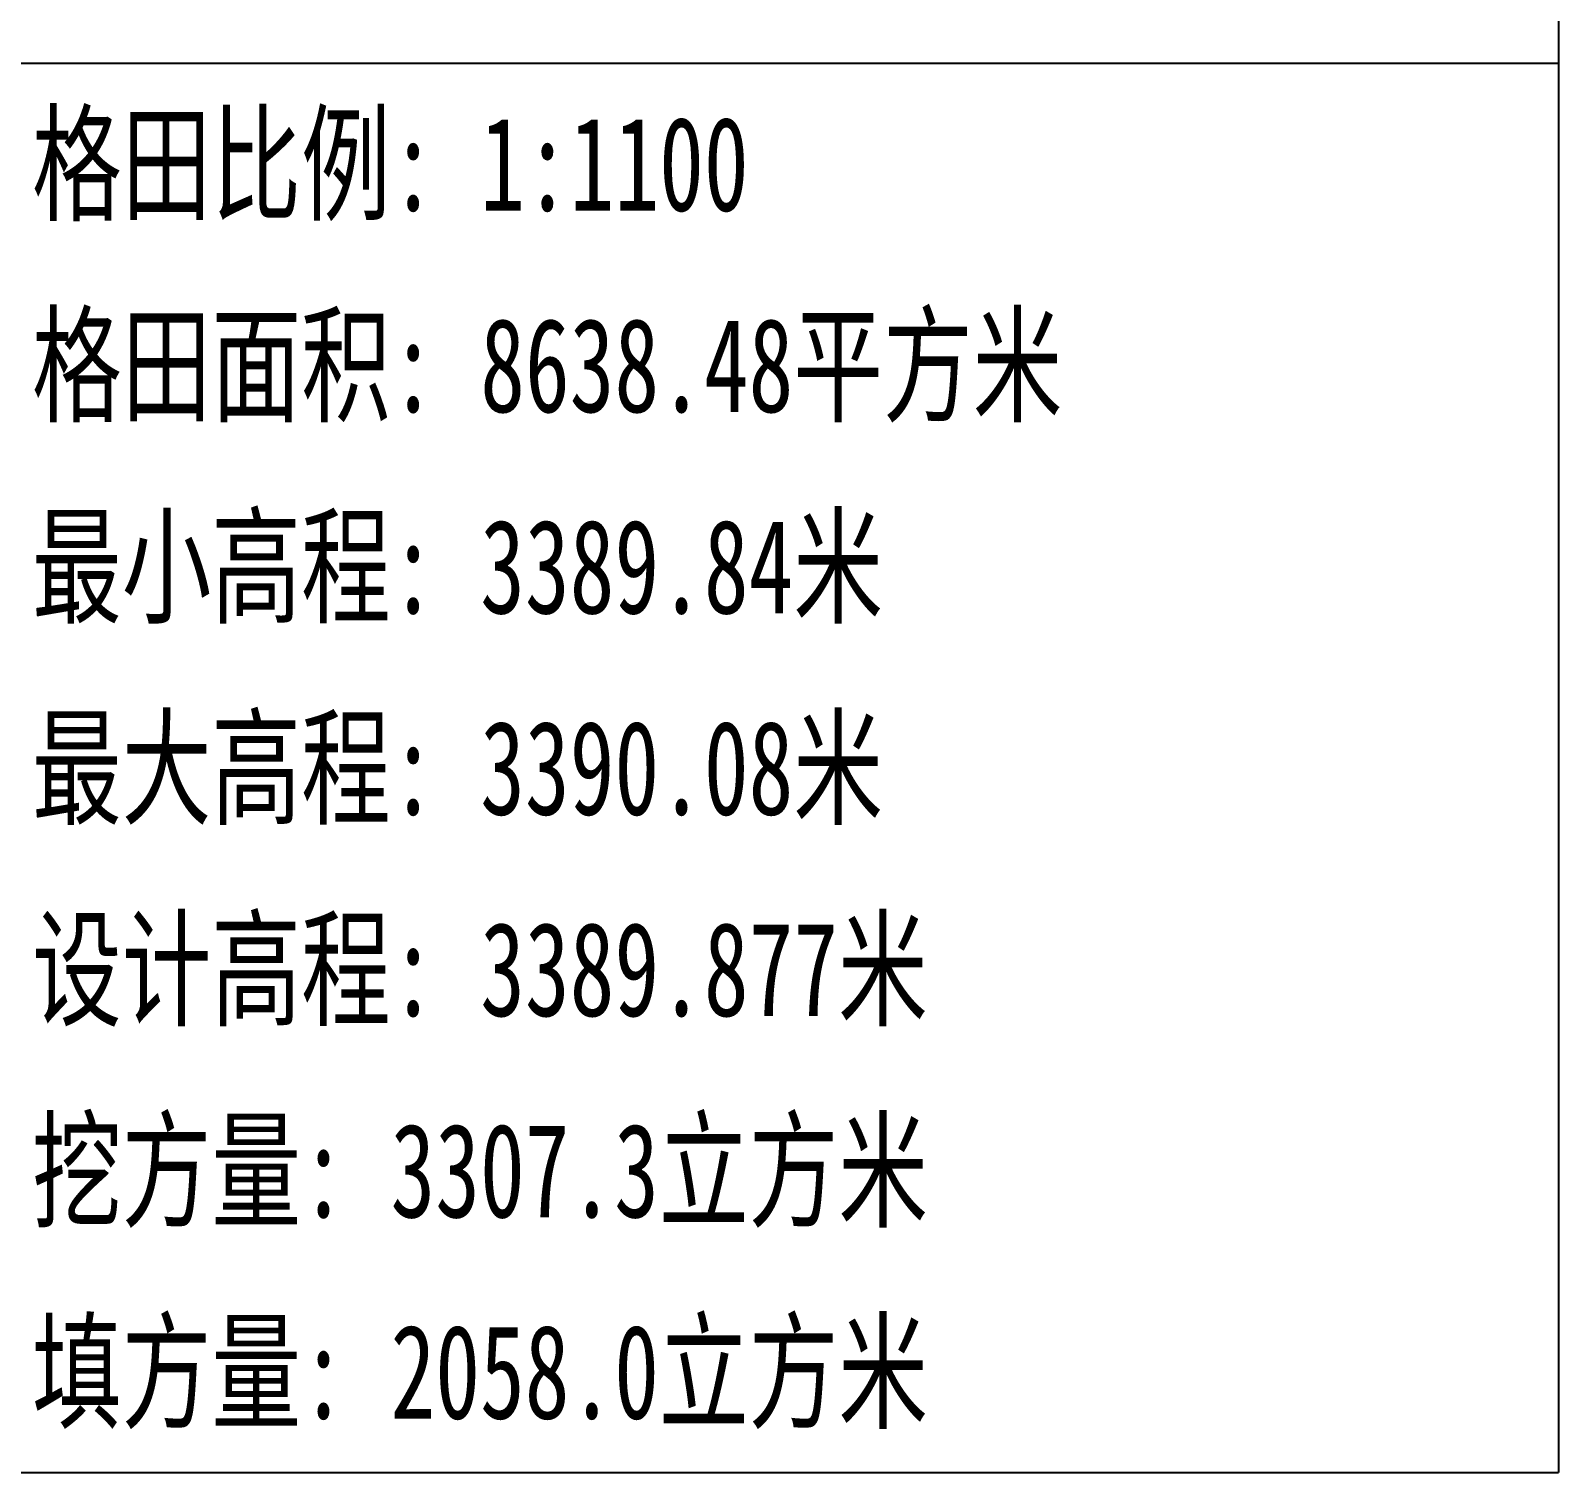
# Model space of a CAD drawing. Extents: x 4283 to 40403, y 1134 to 1764.
# Drawn here: x 14928.4 to 14993.5, y 1514.1 to 1575.5 of the extents above; entities that cross this region are included whole.
import ezdxf
from ezdxf.enums import TextEntityAlignment as Align

# ---------------------------------------------------------------- set-up
doc = ezdxf.new("R2010")
doc.units = 0
doc.layers.add('tdz_土方计算图', color=7, linetype='Continuous')
doc.styles.add('GLand', font='')
doc.styles.get('GLand').set_extended_font_data('FangSong_GB2312')

msp = doc.modelspace()

# ---------------------------------------------------------------- linework, layer by layer
msp.add_lwpolyline([(14863.46, 1514.092), (14993.46, 1514.092)])
at = {"layer": 'tdz_土方计算图', "linetype": 'Continuous'}
for points in [[(14993.46, 1674.092), (14993.46, 1514.092)], [(14863.46, 1574.092), (14993.46, 1574.092)]]:
    msp.add_lwpolyline(points, dxfattribs=at)

# ---------------------------------------------------------------- texts
at = {"layer": 'tdz_土方计算图', "linetype": 'Continuous', "style": 'GLand', "width": 0.7}
for s, p in [('格田比例: 1:1100', (14928.46, 1569.807)), ('格田面积: 8638.48平方米', (14928.46, 1561.236)), ('最小高程: 3389.84米', (14928.46, 1552.665)), ('最大高程: 3390.08米', (14928.46, 1544.094)), ('设计高程: 3389.877米', (14928.46, 1535.523)), ('挖方量: 3307.3立方米', (14928.46, 1526.952)), ('填方量: 2058.0立方米', (14928.46, 1518.381))]:
    msp.add_text(s, height=4, dxfattribs=at).set_placement(p, align=Align.MIDDLE_LEFT)

doc.saveas('drawing.dxf')
